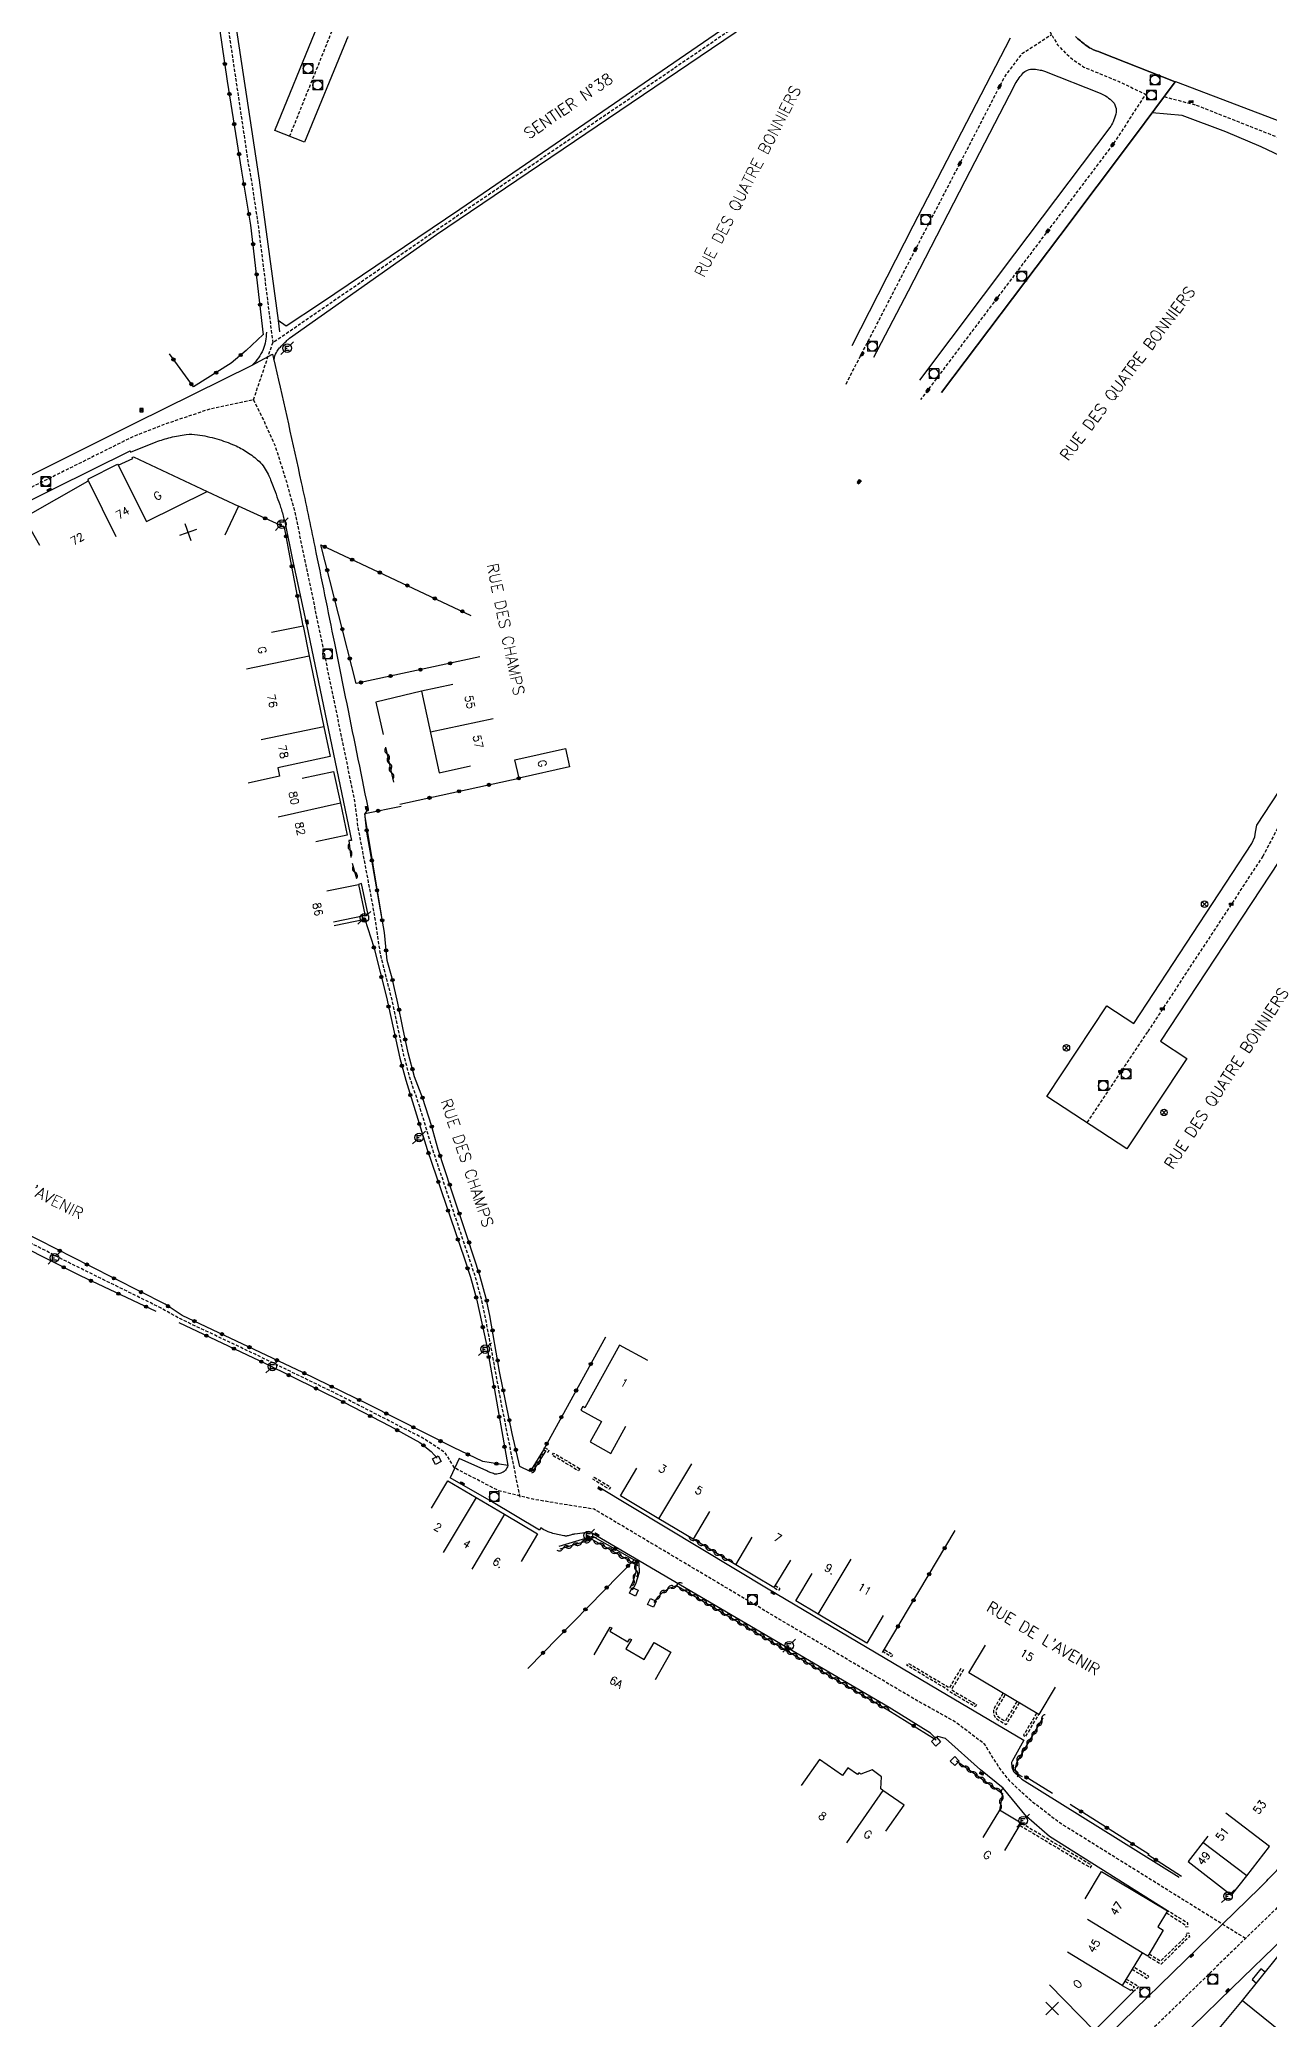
# Model space of a CAD drawing. Header units: millimetres. Extents: x 115000 to 116001, y 121000 to 122001.
# Drawn here: x 115609.3 to 115801.3, y 121318.4 to 121627.6 of the extents above; entities that cross this region are included whole.
import ezdxf
from ezdxf.enums import TextEntityAlignment as Align

# ---------------------------------------------------------------- set-up
doc = ezdxf.new("R2010")
doc.units = ezdxf.units.MM
doc.linetypes.add('DASHED', pattern=[0.75, 0.5, -0.25])
doc.layers.get('0').update_dxf_attribs({"linetype": 'CONTINUOUS'})
for name, color, linetype in [('W0001', 6, 'DASHED'), ('W0008', 7, 'CONTINUOUS'), ('W0100', 7, 'CONTINUOUS'), ('W0112', 1, 'DASHED'), ('W0310', 3, 'CONTINUOUS'), ('W0322', 7, 'CONTINUOUS'), ('W0330', 7, 'CONTINUOUS'), ('W0400', 7, 'CONTINUOUS'), ('W0420', 7, 'CONTINUOUS'), ('W0469', 7, 'CONTINUOUS'), ('W0471', 7, 'CONTINUOUS'), ('W0989', 7, 'CONTINUOUS'), ('W0991', 7, 'CONTINUOUS'), ('W1102', 7, 'CONTINUOUS')]:
    doc.layers.add(name, color=color, linetype=linetype)
doc.styles.get("Standard").update_dxf_attribs({"font": 'romans.shx', "width": 0.85})

# ---------------------------------------------------------------- blocks, each defined once
blk = doc.blocks.new('t310o')
at = {"color": 0, "linetype": 'Continuous'}
for centre, start, end in [((-0.5, 0.38), 216.8699, 323.1304), ((0.5, -0.37), 36.8699, 143.1303)]:
    blk.add_arc(centre, 0.625, start, end, dxfattribs=at)
blk = doc.blocks.new('t322o')
at = {"color": 0, "linetype": 'Continuous'}
for radius in [0.25, 0.15]:
    blk.add_circle((0, 0), radius, dxfattribs=at)
blk = doc.blocks.new('T420')
for p, q in [((0.75, 0.75), (-0.75, 0.75)), ((-0.75, 0.75), (-0.75, -0.75)), ((0.75, 0.75), (0.75, -0.75)), ((0.75, -0.75), (-0.75, -0.75))]:
    blk.add_line(p, q)
blk.add_ellipse((0, 0), major_axis=(-0.53, 0.53), ratio=1, start_param=3.926991, end_param=10.210176)
blk = doc.blocks.new('t330o')
at = {"color": 0, "linetype": 'Continuous'}
for p, q in [((0.25, -0.25), (-0.25, 0.25)), ((-0.25, -0.25), (0.25, 0.25)), ((-0.25, 0.25), (-0.25, -0.25)), ((0.25, 0.25), (-0.25, 0.25)), ((0.25, -0.25), (0.25, 0.25)), ((-0.25, -0.25), (0.25, -0.25)), ((-0.25, -0.25), (-0.25, -0.25))]:
    blk.add_line(p, q, dxfattribs=at)
blk = doc.blocks.new('T471')
for p, q in [((-0.333334, 0.333334), (-0.333334, -0.333334)), ((-0.333334, 0.333334), (0.333334, 0.333334)), ((-0.333334, 0), (0, 0)), ((0.500001, 0.500001), (1.000002, 1.000002)), ((-0.500001, -0.500001), (-1.000002, -1.000002)), ((-0.333334, -0.333334), (0.333334, -0.333334))]:
    blk.add_line(p, q)
blk.add_ellipse((0, 0), major_axis=(0.471405, 0.471405), ratio=1, start_param=5.4977871438, end_param=11.780972451)
blk = doc.blocks.new('T400')
for p, q in [((-0.15, 0.3), (0.15, 0.3)), ((-0.15, -0.25), (-0.15, 0.3)), ((-0.15, 0.15), (0.15, 0.15)), ((-0.15, 0), (0.15, 0)), ((0.15, 0.3), (0.15, -0.25)), ((-0.15, -0.15), (0.15, -0.15)), ((-0.15, -0.25), (-0.15, -0.3)), ((-0.15, -0.3), (0.15, -0.3)), ((0.15, -0.3), (0.15, -0.25))]:
    blk.add_line(p, q)
blk = doc.blocks.new('t112o')
at = {"color": 0, "linetype": 'Continuous'}
for p, q in [((-0.5, 0.5), (0.5, 0.5)), ((-0.5, -0.5), (-0.5, 0.5)), ((0.5, 0.5), (0.5, -0.5)), ((0.5, -0.5), (-0.5, -0.5))]:
    blk.add_line(p, q, dxfattribs=at)
blk = doc.blocks.new('t991o')
at = {"color": 0, "linetype": 'Continuous'}
for p, q in [((-1, 1), (1, -1)), ((-1, -1), (1, 1))]:
    blk.add_line(p, q, dxfattribs=at)
blk = doc.blocks.new('T469')
at = {"color": 0, "linetype": 'Continuous', "flags": 128}
for points in [[(-0.35, 0.35), (0.35, -0.35)], [(-0.35, -0.35), (0.35, 0.35)]]:
    blk.add_lwpolyline(points, dxfattribs=at)
at = {"color": 0, "linetype": 'Continuous'}
blk.add_circle((0, 0), 0.5, dxfattribs=at)

msp = doc.modelspace()

# ---------------------------------------------------------------- linework, layer by layer
at = {"layer": 'W0001', "flags": 128}
for points in [[(115573.86, 121738.74), (115576.79, 121735.3), (115580.62, 121731.56), (115593.76, 121716.1), (115597.08, 121711.49), (115598.7, 121709.62), (115600.78, 121707.76), (115611.11, 121698.77), (115613.67, 121696.79), (115616.37, 121695.14), (115619.35, 121694.01), (115668.3, 121675.66), (115670.18, 121674.89), (115671.25, 121673.99), (115672.58, 121672.83), (115674.16, 121671.89), (115675.4, 121671.43), (115677.48, 121671.22), (115679.22, 121671.15), (115680.61, 121670.86), (115682.47, 121670.22), (115715.71, 121657.76), (115718.07, 121656.98), (115721.41, 121657.05), (115723.54, 121657.29), (115726.08, 121656.72), (115727.44, 121655.59), (115729.05, 121653.24), (115730.24, 121651.89), (115732.04, 121650.67), (115761.53, 121635.31), (115763.27, 121634.24), (115764.51, 121633.16), (115765.72, 121631.49), (115766.57, 121629.83), (115767.25, 121628.43), (115768.21, 121626.84), (115769.47, 121625.49), (115770.67, 121624.48), (115772.33, 121623.33), (115777.83, 121621.08), (115781.92, 121619.1), (115779.09, 121614.68), (115776.7, 121611.08), (115746.81, 121571.41)], [(115616.37, 121695.14), (115620.56, 121687.83), (115623.49, 121684.78), (115625.25, 121682.6), (115627.73, 121678.91), (115628.96, 121676.69), (115630.2, 121673.72), (115631.38, 121670.45), (115632.68, 121665.22), (115635.46, 121651.43), (115636.37, 121645.18), (115641.79, 121608.63), (115642.41, 121605.13), (115643.43, 121598.3), (115645.67, 121580.3), (115672.25, 121598.6), (115703.66, 121620), (115732.7, 121639.8), (115747.34, 121649.84), (115769.24, 121663.94), (115795.16, 121680.58), (115798.33, 121682.57), (115800.13, 121683.6), (115801.95, 121684.5), (115804.06, 121685.37), (115806.19, 121686.03), (115809.83, 121687.02), (115816.86, 121688.84), (115877.18, 121703.27), (115887.76, 121707.14)], [(115648.31, 121612.52), (115672.58, 121672.83)], [(115735.18, 121573.84), (115759.95, 121621.82), (115762.69, 121625.46), (115767.25, 121628.43)], [(115642.67, 121571.38), (115645.67, 121580.3)], [(115684.28, 121400.01), (115681.38, 121414.58), (115679.98, 121422.23), (115679.11, 121426.85), (115678.25, 121430.99), (115677.29, 121434.49), (115674.31, 121443.4), (115670.64, 121454.3), (115668.62, 121460.97), (115667.12, 121465.37), (115666.16, 121468.97), (115664.31, 121477.61), (115662.48, 121484.85), (115661.58, 121490.91), (115660.64, 121495.98), (115659, 121504.66), (115658.51, 121508.62), (115655.38, 121523.85), (115651.32, 121543.48), (115649.15, 121553.86), (115647.82, 121558.68), (115646.14, 121564), (115644.26, 121568.22), (115642.67, 121571.38), (115635.92, 121569.95), (115635.92, 121569.95), (115628.81, 121567.56), (115623.81, 121565.6), (115605.89, 121556.66), (115582.39, 121544.95), (115554.47, 121530.97), (115548.57, 121528.19), (115543.52, 121528.31), (115540.77, 121525.51), (115528.98, 121503.84), (115510.48, 121469.96), (115504.08, 121458.11), (115500.26, 121451.3), (115494.5, 121439.29), (115489.37, 121427.7), (115482.46, 121411.84), (115479.47, 121405.12)], [(115797.54, 121331.06), (115768.45, 121349.18), (115763.96, 121352.65), (115760.91, 121355.49), (115759.02, 121357.87), (115756.84, 121361.38), (115752.32, 121364.83), (115746.52, 121368.07), (115724.81, 121380.89), (115695.85, 121398.11), (115689.72, 121399.09), (115686.35, 121399.66), (115680.95, 121400.99), (115674.08, 121404.54), (115672.61, 121406.92), (115669.12, 121409.21), (115655.39, 121416.25), (115642.91, 121422.31), (115631.28, 121427.82), (115628.14, 121429.57), (115613.74, 121436.67), (115602.58, 121442.39), (115592.1, 121447.82), (115589.26, 121449.55), (115579.43, 121455.89), (115559.98, 121466.94), (115555.15, 121469.7), (115543.31, 121476.14), (115539.3, 121478.33), (115531.76, 121482.36), (115520.59, 121488.47)], [(115806.27, 121339.59), (115801.47, 121334.88), (115779.91, 121313.9)]]:
    msp.add_lwpolyline(points, dxfattribs=at)
at = {"layer": 'W0001'}
for points in [[(115784.85, 121618.73), (115789.87, 121617.4), (115802.61, 121612.38)], [(115805, 121509.1), (115800.26, 121500.1), (115782.24, 121472.65), (115772.76, 121458.47)]]:
    msp.add_lwpolyline(points, dxfattribs=at)
at = {"layer": 'W0008', "flags": 128}
for points in [[(115587.28, 121549.33), (115624.23, 121567.79), (115642.45, 121576.79), (115645.64, 121578.49), (115646.06, 121576.75, -0.001962), (115650.12, 121558.48, -0.003583), (115652.23, 121548.45, -0.000001), (115655.3, 121533.37, -0.000001), (115657, 121525, -0.000046), (115660.51, 121507.68, -0.002211), (115660.58, 121507.32, -0.422754), (115660.47, 121507.16, 0.208548), (115660.18, 121506.97, 0.09945), (115660.05, 121506.66, 0.093579), (115660.05, 121506.31), (115662.61, 121490.88)], [(115622.33, 121688.61, -0.026597), (115626.41, 121683.58, -0.038704), (115628.74, 121679.79, -0.005057), (115631.39, 121674.49, -0.027041), (115631.83, 121673.47, -0.024143), (115633.22, 121668.92, -0.014379), (115634.97, 121661.12, -0.007101), (115637.09, 121649.28, -0.019545), (115637.64, 121644.94), (115643.56, 121605.67), (115646.5, 121583.79), (115646.72, 121582.02)], [(115645.84, 121577.66, -0.039744), (115646.24, 121578.77, -0.08352), (115646.72, 121579.47, -0.011668), (115647.89, 121580.65, -0.037413), (115648.29, 121580.98), (115671.23, 121597.17), (115733.93, 121639.66)], [(115657.4, 121628.1, 0.021574), (115657.14, 121627.43), (115650.64, 121611.62), (115645.98, 121613.42), (115652.27, 121628.86, 0.0101)], [(115736.12, 121579.88), (115745.66, 121598.53), (115760.87, 121627.91, 0.011088)], [(115771.03, 121628.1, 0.015711), (115772.54, 121626.81, 0.058422), (115773.46, 121626.23, 0.038749), (115774.99, 121625.64), (115786.56, 121621.04), (115780.23, 121612.48), (115768.57, 121596.98), (115750.11, 121572.54), (115768.57, 121596.98), (115780.23, 121612.48), (115786.56, 121621.04), (115774.99, 121625.64, -0.038749), (115773.46, 121626.23, -0.058422), (115772.54, 121626.81, -0.015711), (115771.03, 121628.1, -0.062218)], [(115739.52, 121578.04), (115744.91, 121588.38), (115753.77, 121605.56), (115761.48, 121620.48, -0.03133), (115762.04, 121621.41, -0.030037), (115762.74, 121622.31, -0.117225), (115763.52, 121622.86, -0.113416), (115764.51, 121623.02, -0.031583), (115765.51, 121622.88, -0.044522), (115766.19, 121622.68), (115774.87, 121619.27, -0.049868), (115775.68, 121618.86, -0.037514), (115776.65, 121618.12, -0.138059), (115777.27, 121617.16, -0.135509), (115777.3, 121616, -0.04591), (115776.89, 121614.8, -0.055491), (115776.35, 121613.9), (115761.49, 121594.16), (115746.66, 121574.46)], [(115644.67, 121581.93, -0.05015), (115644.55, 121580.55, -0.05015), (115644.15, 121579.23, -0.054184), (115643.43, 121577.92, -0.054184), (115642.45, 121576.79)], [(115592.34, 121547.96), (115611.56, 121557.53), (115623.39, 121563.41), (115623.47, 121563.22), (115627.47, 121564.79, -0.033438), (115629.71, 121565.51, -0.031488), (115632.17, 121565.95, -0.064018), (115633.91, 121565.93, -0.035663), (115636.96, 121565.27, -0.032342), (115639.71, 121564.28, -0.042532), (115641.66, 121563.22, -0.038724), (115643.53, 121561.77, -0.071707), (115644.34, 121560.78, -0.01678), (115644.93, 121559.74, -0.02068), (115645.34, 121558.86, -0.011239), (115645.75, 121557.83, -0.003687), (115646.9, 121554.63, -0.018847), (115647.17, 121553.73, -0.008876), (115647.66, 121551.8), (115648.71, 121546.66), (115651, 121536.05), (115657.95, 121502.56), (115657.54, 121502.54)], [(115682.37, 121404.94, -0.099678), (115682.01, 121404.21, -0.129478), (115681.51, 121403.82, -0.056762), (115680.68, 121403.58, -0.129519), (115680.3, 121403.61, -0.008853), (115679.62, 121403.87, -0.011628), (115679.11, 121404.08), (115674.79, 121406.04), (115673.38, 121403.03)], [(115785.4, 121335.4), (115766.93, 121346.98), (115763.38, 121350.13), (115759.74, 121354.54), (115756.18, 121357.4), (115750.7, 121362.3), (115749.5, 121362.62), (115749.17, 121362.36), (115748.35, 121363.11), (115741.91, 121367.14), (115725.82, 121376.55), (115695.23, 121394.54), (115692.83, 121394.23, 0.047571), (115692.3, 121394.1, -0.038757), (115691.65, 121393.94, -0.088088), (115691.13, 121393.95, -0.022637), (115689.18, 121394.4, -0.040564), (115688.49, 121394.66, -0.026636), (115687.51, 121395.18), (115687.34, 121394.83), (115679.83, 121399.34), (115673.38, 121403.03)], [(115696.47, 121401.67), (115723.04, 121385.68), (115750.89, 121369.18), (115762.94, 121362.02), (115761.1, 121358.75, 0.123632), (115761.04, 121358.53, 0.03759), (115761.08, 121357.81, 0.085841), (115761.21, 121357.41, 0.06351), (115761.53, 121356.93), (115762.64, 121355.94), (115787.2, 121340.64)], [(115776.31, 121316.12), (115790.12, 121329.57), (115799.78, 121338.99, 0.005221), (115799.83, 121339.03, 0.000112), (115801.89, 121341.13, 0.005435), (115802.6, 121341.87, 0.002788), (115803.97, 121343.34)], [(115808.57, 121335.85, 0.002159), (115806.84, 121334.29, 0.003914), (115805.9, 121333.42, 0.000054), (115803.73, 121331.38, 0.004125), (115803.7, 121331.35), (115795.4, 121323.29), (115783.03, 121311.21)]]:
    msp.add_lwpolyline(points, format="xyb", dxfattribs=at)
for points in [[(115731.47, 121639.94), (115674.89, 121601.11), (115653.13, 121586.41), (115647.76, 121582.86), (115646.5, 121583.79)], [(115668.92, 121525.89), (115661.79, 121524.18), (115662.93, 121519.13)], [(115659.94, 121490.8), (115660.55, 121490.94), (115659.54, 121495.81), (115659.04, 121495.7)], [(115800.63, 121325.8), (115799.97, 121326.33), (115798.6, 121324.65), (115799.28, 121324.11)]]:
    msp.add_lwpolyline(points, dxfattribs=at)
at = {"layer": 'W0008'}
for points in [[(115786.6, 121621.1), (115805.38, 121613.96)], [(115805.91, 121608.1), (115800.02, 121610.9), (115794.46, 121613.24), (115787.66, 121615.79), (115783, 121616.2)], [(115802.74, 121499.29), (115784.3, 121471.19), (115788.38, 121468.5), (115779, 121454.38), (115766.52, 121462.57), (115775.88, 121476.73), (115780.1, 121473.98), (115798.53, 121502.06), (115799.02, 121503.12), (115799.09, 121503.85), (115799.3, 121504.93), (115812.98, 121525.74)]]:
    msp.add_lwpolyline(points, dxfattribs=at)
at = {"layer": 'W0100', "flags": 128}
for points in [[(115609.29, 121548.64), (115606.79, 121553.06), (115607.09, 121553.24), (115607.13, 121553.17), (115616.82, 121558.65), (115616.89, 121558.69), (115616.79, 121558.86), (115616.94, 121558.95), (115616.89, 121559.03), (115621.45, 121561.32), (115621.53, 121561.15), (115623.81, 121562.22), (115623.73, 121562.37), (115623.92, 121562.46), (115635.42, 121557.04), (115640.31, 121554.78), (115638.21, 121550.25)], [(115645.5, 121535.07), (115650.4, 121536.06), (115651.36, 121531.34), (115653.65, 121520.28), (115654.65, 121515.69), (115646.44, 121513.92), (115646.73, 121512.58), (115641.84, 121511.52)], [(115673.81, 121526.94), (115668.92, 121525.89), (115671.65, 121513.14), (115676.54, 121514.19)], [(115650.27, 121512.28), (115655.16, 121513.34), (115656.27, 121508.36), (115657.31, 121503.37), (115652.42, 121502.35)], [(115654.14, 121494.67), (115659.04, 121495.7), (115660.03, 121490.99), (115659.91, 121490.96), (115659.94, 121490.8), (115655.17, 121489.8)], [(115704.21, 121421.32), (115699.83, 121423.74), (115694.42, 121413.94), (115694.08, 121414.13), (115693.79, 121413.58), (115697, 121411.81), (115695.25, 121408.63), (115698.47, 121406.83), (115700.8, 121411.06)], [(115713.85, 121397.73), (115711.29, 121393.44), (115705.97, 121396.61), (115699.95, 121400.2), (115702.51, 121404.5)], [(115670.45, 121398.25), (115672.99, 121402.56), (115681.85, 121397.33), (115687.01, 121394.26), (115684.45, 121389.96)], [(115726.49, 121390.15), (115723.93, 121385.86), (115717.97, 121389.43), (115720.53, 121393.72)], [(115741, 121381.5), (115738.44, 121377.21), (115730.85, 121381.72), (115727.36, 121383.79), (115729.91, 121388.09)], [(115695.88, 121375.37), (115698.36, 121379.7), (115698.61, 121379.59), (115698.3, 121379.05), (115701.11, 121377.39), (115701.44, 121377.89), (115701.68, 121377.77), (115700.82, 121376.3), (115703.67, 121374.62), (115705.24, 121377.29), (115707.85, 121375.79), (115705.36, 121371.45)], [(115767.85, 121370.34), (115765.29, 121366.05), (115754.38, 121372.57), (115756.94, 121376.86)], [(115741.38, 121347.81), (115744.24, 121351.91), (115740.95, 121354.2), (115740.59, 121354.46), (115740.72, 121356.34), (115739.27, 121357.4), (115739.27, 121357.4), (115739.27, 121357.4), (115737.51, 121356.72), (115737.17, 121356.94), (115736.99, 121356.69), (115735.48, 121357.74), (115734.65, 121356.54), (115731.06, 121359.04), (115728.2, 121354.94)], [(115759.14, 121351.13), (115756.56, 121346.85)], [(115759.97, 121344.79), (115762.55, 121349.07), (115759.14, 121351.13)], [(115791.66, 121347.05), (115788.58, 121343.1), (115795.37, 121337.82), (115797.75, 121340.83), (115801.28, 121345.44)], [(115772.51, 121337.24), (115775.06, 121341.54), (115785.4, 121335.4), (115783.86, 121332.87), (115784.72, 121332.37), (115782.28, 121328.31), (115781.41, 121328.84), (115778.32, 121323.74), (115779.61, 121322.98), (115779.75, 121323.12), (115780.09, 121322.78), (115773.96, 121316.7)], [(115786.95, 121301.78), (115783.34, 121305.25), (115786.38, 121308.41), (115786.22, 121308.53), (115789.27, 121312.06), (115791.9, 121315.12), (115797.07, 121321.36), (115802.61, 121328.28), (115805.69, 121330.47), (115808.59, 121326.4)]]:
    msp.add_lwpolyline(points, dxfattribs=at)
msp.add_lwpolyline([(115691.39, 121516.91), (115692.03, 121514.06), (115684.12, 121512.27), (115683.48, 121515.13)], close=True, dxfattribs=at)
at = {"layer": 'W0112', "flags": 128}
for points in [[(115688.12, 121407.73), (115688.8, 121407.33), (115688.6, 121406.98), (115687.92, 121407.39)], [(115693.61, 121404.46), (115693.41, 121404.11), (115689.32, 121406.55), (115689.53, 121406.89)], [(115695.85, 121403.12), (115698.42, 121401.57), (115698.22, 121401.23), (115695.64, 121402.78)], [(115741.22, 121376.17), (115742.47, 121375.41), (115742.26, 121375.06), (115741.01, 121375.83)]]:
    msp.add_lwpolyline(points, close=True, dxfattribs=at)
for points in [[(115724.13, 121386.21), (115724.86, 121385.75), (115724.64, 121385.41), (115723.93, 121385.86)], [(115753.52, 121373.08), (115751.63, 121369.92), (115755.55, 121367.6), (115755.34, 121367.26), (115751.08, 121369.78), (115751.14, 121369.87), (115744.66, 121373.75), (115744.87, 121374.09), (115751.34, 121370.21), (115753.18, 121373.28)], [(115764.94, 121366.25), (115762.88, 121362.8), (115763.23, 121362.6), (115765.29, 121366.05)], [(115762.35, 121348.73), (115773.35, 121342.13), (115773.56, 121342.47), (115762.55, 121349.07)], [(115785.19, 121335.06), (115788.16, 121333.2), (115788.2, 121332.87), (115788.6, 121332.92), (115788.53, 121333.52), (115788.43, 121333.5), (115785.4, 121335.4)], [(115782.49, 121328.65), (115784.3, 121327.54), (115788.38, 121331.51), (115788.33, 121331.92), (115788.73, 121331.96), (115788.8, 121331.29), (115788.72, 121331.29), (115784.36, 121327.04), (115782.28, 121328.31)], [(115779.86, 121326.27), (115782.25, 121324.81), (115782.46, 121325.16), (115780.06, 121326.61)], [(115778.73, 121324.4), (115780.23, 121323.49), (115779.81, 121323.06)], [(115778.93, 121324.74), (115780.87, 121323.57), (115780.09, 121322.78)]]:
    msp.add_lwpolyline(points, dxfattribs=at)
for points in [[(115762.21, 121367.88), (115760.16, 121364.44), (115759, 121365.14, -0.079981), (115758.62, 121365.46, -0.079981), (115758.36, 121365.88, -0.098242), (115758.24, 121366.48, -0.098242), (115758.36, 121367.07), (115759.73, 121369.37)], [(115761.87, 121368.09), (115760.02, 121364.99), (115759.2, 121365.49, -0.080188), (115758.92, 121365.72, -0.079981), (115758.73, 121366.04, -0.098242), (115758.64, 121366.48, -0.092283), (115758.72, 121366.89), (115760.07, 121369.16)]]:
    msp.add_lwpolyline(points, format="xyb", dxfattribs=at)
at = {"layer": 'W0310', "flags": 128}
for points in [[(115664.56, 121511.68), (115663.31, 121517.12)], [(115657.54, 121502.54), (115657.87, 121499.88)], [(115658.09, 121499.03), (115658.76, 121496.61)], [(115688.25, 121407.19), (115686.26, 121404.05)], [(115701.42, 121385.76), (115701.89, 121386.64), (115702.43, 121388.34), (115702.4, 121389.38), (115701.27, 121390.11), (115701.27, 121390.11), (115695.55, 121393.36), (115690.51, 121391.86)], [(115717.97, 121389.43), (115711.29, 121393.44)], [(115752.41, 121358.8), (115759.59, 121353.73), (115759.14, 121351.13)]]:
    msp.add_lwpolyline(points, dxfattribs=at)
for points in [[(115705.22, 121383.54), (115705.72, 121384.26, -0.041424), (115706.36, 121384.93, -0.041424), (115707.09, 121385.49, -0.040162), (115707.89, 121385.91), (115708.73, 121386.2), (115725.97, 121375.99), (115741.71, 121366.79)], [(115762.75, 121356.29, -0.145388), (115761.82, 121356.96, -0.217887), (115761.64, 121357.72, -0.029778), (115761.86, 121358.53, -0.055579), (115762.04, 121358.94), (115765.97, 121365.51)]]:
    msp.add_lwpolyline(points, format="xyb", dxfattribs=at)
at = {"layer": 'W0322', "flags": 128}
for points in [[(115644.25, 121581.52), (115642.27, 121598.64), (115640.84, 121607.11), (115638.59, 121621.16), (115636.99, 121632.25), (115634.64, 121648.71), (115633.13, 121657.63), (115630.17, 121669.68), (115627.84, 121676.23), (115625.62, 121679.81), (115622.55, 121683.41), (115618.79, 121687.06), (115613.84, 121690.72), (115605.07, 121696.95), (115596.64, 121678.15)], [(115644.2, 121581.56), (115641.51, 121579.1), (115639.18, 121577.08), (115633.28, 121573.38), (115629.53, 121578.54)], [(115650.4, 121536.06), (115648.64, 121545.32), (115647.5, 121551.49), (115640.31, 121554.78)], [(115678.01, 121531.22), (115658.69, 121527.09), (115653.17, 121548.72), (115676.62, 121537.71)], [(115665.5, 121508.2), (115684.12, 121512.27)], [(115697.62, 121424.96), (115687.92, 121407.39), (115685.85, 121403.99), (115684.26, 121404.79), (115683.03, 121409.93), (115681.08, 121419.61), (115679.59, 121428.38), (115679.01, 121431.02), (115678.03, 121434.63), (115676.09, 121440.5), (115673.55, 121448.09), (115671.48, 121454.3), (115670.45, 121458.06), (115669.12, 121462.24), (115667.8, 121465.63), (115666.8, 121469.41), (115665.97, 121473.27), (115665.19, 121477.16), (115664.31, 121481.03), (115663.51, 121483.82), (115663.11, 121488.2), (115662.48, 121491.73), (115661.29, 121498.57), (115660.37, 121503.87), (115660.05, 121506.76), (115665.7, 121507.93)], [(115655.28, 121489.25), (115660.06, 121490.25), (115661.44, 121485.89), (115663.43, 121478.07), (115665.53, 121468.53), (115666.44, 121465.1), (115669.8, 121454.3), (115675.59, 121437.23), (115676.55, 121434.34), (115677.49, 121430.97), (115679.05, 121423.84), (115682.37, 121404.94), (115678.46, 121405.57), (115673.87, 121407.74), (115660.64, 121414.45), (115650.37, 121419.47), (115631.54, 121428.38), (115628.85, 121430.11), (115617.17, 121436.07), (115606.57, 121441.48), (115592.36, 121448.72), (115590.22, 121450.06)], [(115551.19, 121471.16), (115578.63, 121455.5), (115583.74, 121451.74), (115591.84, 121446.92), (115595.45, 121445.02), (115606.45, 121439.23), (115615.59, 121434.59), (115627.42, 121429.03)], [(115631.02, 121427.26), (115644.52, 121420.86), (115652.65, 121416.84), (115656.75, 121414.82), (115663.98, 121411.06), (115668.63, 121408.53), (115670.43, 121407.12), (115671.35, 121406.09)], [(115740.86, 121375.72), (115752.24, 121394.8)], [(115690.37, 121392.34), (115695.61, 121393.9), (115702.08, 121390.23), (115685.49, 121373.25)], [(115701.86, 121385.53), (115702.35, 121386.45), (115702.93, 121388.27), (115702.89, 121389.64), (115702.08, 121390.23)], [(115741.71, 121366.79), (115749.26, 121362.11)], [(115767.43, 121353.73), (115763.03, 121356.42)], [(115787.54, 121340.77), (115782.32, 121344.13), (115782.52, 121344.17), (115770.18, 121351.98)]]:
    msp.add_lwpolyline(points, dxfattribs=at)
at = {"layer": 'W1102'}
msp.add_line((115766.95, 121323.85), (115773.95, 121316.71), dxfattribs=at)
at = {"layer": 'W1102', "flags": 128}
for points in [[(115621.53, 121561.15), (115625.97, 121552.38), (115635.42, 121557.04)], [(115616.89, 121558.69), (115621.16, 121550.02)], [(115651.36, 121531.34), (115641.57, 121529.3)], [(115670.29, 121519.52), (115680.07, 121521.61)], [(115653.65, 121520.28), (115643.86, 121518.25)], [(115656.27, 121508.36), (115646.52, 121506.18)], [(115705.97, 121396.61), (115711.09, 121405.21)], [(115677.42, 121399.94), (115672.3, 121391.35)], [(115681.85, 121397.33), (115676.73, 121388.74)], [(115730.85, 121381.72), (115735.97, 121390.31)], [(115740.95, 121354.2), (115735.23, 121346)], [(115801.28, 121345.44), (115794.46, 121350.64)], [(115797.75, 121340.83), (115790.89, 121346.06)], [(115781.41, 121328.84), (115772.86, 121334.04)], [(115778.32, 121323.74), (115769.77, 121328.92)], [(115797.07, 121321.36), (115804.87, 121315.1)]]:
    msp.add_lwpolyline(points, dxfattribs=at)

# ---------------------------------------------------------------- block references
at = {"layer": 'W0112'}
for p, rotation in [((115671.28, 121405.79), 117.7221481589798), ((115702.05, 121385.22), 155.1096478794949), ((115704.87, 121383.49), 155.1096478794949), ((115749.25, 121361.83), 132.9205070192657), ((115752.15, 121358.78), 135.0897703811133)]:
    msp.add_blockref('t112o', p, dxfattribs=dict(at, rotation=rotation))
at = {"layer": 'W0310'}
for p, rotation in [((115663.55, 121516.06), 102.865181502896), ((115663.89, 121514.6), 102.865181502896), ((115664.22, 121513.14), 102.865181502896), ((115657.73, 121501.05), 276.9438866070696), ((115658.49, 121497.59), 285.3722276208642), ((115687.45, 121405.92), 237.5250309510033), ((115686.64, 121404.66), 237.5250309510033), ((115690.99, 121392.01), 196.5638139231052), ((115692.43, 121392.43), 196.5638139231052), ((115693.87, 121392.86), 196.5638139231052), ((115695.3, 121393.29), 196.5638139231052), ((115696.63, 121392.75), 150.3872515119119), ((115697.94, 121392.01), 150.3872515119119), ((115699.24, 121391.27), 150.3872515119119), ((115700.54, 121390.52), 150.3872515119119), ((115711.54, 121393.29), 149.0177595514277), ((115712.82, 121392.51), 149.0177595514277), ((115714.11, 121391.74), 149.0177595514277), ((115715.39, 121390.97), 149.0177595514277), ((115701.83, 121389.75), 147.0244003867908), ((115702.04, 121387.12), 72.45647175973563), ((115702.42, 121388.56), 91.52435840792053), ((115716.68, 121390.2), 149.0177595514277), ((115706.14, 121384.72), 45.06017423453873), ((115707.33, 121385.63), 29.68102895719554), ((115708.72, 121386.19), 18.71259216782579), ((115710.01, 121385.44), 329.3628600322069), ((115711.3, 121384.68), 329.3628600322069), ((115712.59, 121383.91), 329.3628600322069), ((115713.88, 121383.15), 329.3628600322069), ((115715.17, 121382.38), 329.3628600322069), ((115716.46, 121381.62), 329.3628600322069), ((115717.75, 121380.85), 329.3628600322069), ((115719.04, 121380.09), 329.3628600322069), ((115720.33, 121379.32), 329.3628600322069), ((115721.63, 121378.56), 329.3628600322069), ((115722.92, 121377.8), 329.3628600322069), ((115724.21, 121377.03), 329.3628600322069), ((115725.5, 121376.27), 329.3628600322069), ((115726.79, 121375.51), 329.7053398607315), ((115728.09, 121374.75), 329.7053398607315), ((115729.38, 121373.99), 329.7053398607315), ((115730.68, 121373.24), 329.7053398607315), ((115731.97, 121372.48), 329.7053398607315), ((115733.27, 121371.72), 329.7053398607315), ((115734.56, 121370.97), 329.7053398607315), ((115735.86, 121370.21), 329.7053398607315), ((115737.15, 121369.45), 329.7053398607315), ((115738.45, 121368.7), 329.7053398607315), ((115739.74, 121367.94), 329.7053398607315), ((115741.04, 121367.18), 329.7053398607315), ((115764.22, 121362.58), 59.11556562190626), ((115764.99, 121363.87), 59.11556562190626), ((115765.76, 121365.16), 59.11556562190626), ((115762.68, 121360.01), 59.11556562190626), ((115763.45, 121361.3), 59.11556562190626), ((115753.64, 121357.93), 324.7592690357922), ((115754.86, 121357.07), 324.7592690357922), ((115761.67, 121357.26), 107.0440256427577), ((115761.93, 121358.71), 66.4116368408312), ((115756.09, 121356.2), 324.7592690357922), ((115757.31, 121355.34), 324.7592690357922), ((115758.54, 121354.47), 324.7592690357922), ((115759.56, 121353.52), 260.1319616804027), ((115759.3, 121352.04), 260.1319616804027)]:
    msp.add_blockref('t310o', p, dxfattribs=dict(at, rotation=rotation))
at = {"layer": 'W0322'}
for p, rotation in [((115638.2, 121623.83), 98.22237990901472), ((115638.91, 121619.13), 99.09934148377779), ((115639.66, 121614.44), 99.09934148377779), ((115640.42, 121609.75), 99.09934148377779), ((115641.18, 121605.07), 99.56253687532691), ((115641.97, 121600.38), 99.56253687532691), ((115642.61, 121595.68), 96.60357816581279), ((115643.16, 121590.96), 96.60357816581279), ((115643.7, 121586.24), 96.60357816581279), ((115630.16, 121577.67), 125.9621138160065), ((115640.67, 121578.37), 220.9136926808917), ((115632.95, 121573.83), 125.9621138160065), ((115636.83, 121575.61), 212.0856628070204), ((115644.5, 121552.86), 155.3880531705695), ((115647.76, 121550.06), 100.4518854595221), ((115648.62, 121545.39), 100.4518854595221), ((115653.78, 121548.43), 334.8568579275926), ((115658.08, 121546.41), 334.8568579275926), ((115654.18, 121544.77), 104.3233356470103), ((115662.38, 121544.4), 334.8568579275926), ((115666.68, 121542.38), 334.8568579275926), ((115649.51, 121540.73), 100.8067889081123), ((115655.35, 121540.16), 104.3233356470103), ((115670.98, 121540.36), 334.8568579275926), ((115675.28, 121538.34), 334.8568579275926), ((115656.53, 121535.56), 104.3233356470103), ((115657.7, 121530.96), 104.3233356470103), ((115673.36, 121530.23), 192.0943518009237), ((115659.43, 121527.24), 192.0943518009237), ((115664.07, 121528.24), 192.0943518009237), ((115668.72, 121529.23), 192.0943518009237), ((115684.07, 121512.26), 12.34240350614479), ((115670.14, 121509.21), 12.34240350614479), ((115674.78, 121510.23), 12.34240350614479), ((115679.42, 121511.24), 12.34240350614479), ((115662.12, 121507.18), 11.67964033559786), ((115660.34, 121504.13), 96.21790002764345), ((115661.14, 121499.45), 99.84496169147795), ((115661.95, 121494.77), 99.8704134255217), ((115659.93, 121490.22), 11.87363587430664), ((115662.77, 121490.09), 100.1995331843724), ((115661.45, 121485.85), 284.2153070810717), ((115663.37, 121485.38), 95.1294911227587), ((115662.62, 121481.25), 284.2153070810717), ((115664.38, 121480.76), 102.7235188958968), ((115663.74, 121476.63), 282.4335264224451), ((115665.4, 121476.12), 101.3845871904335), ((115664.76, 121471.99), 282.4335264224451), ((115666.36, 121471.47), 102.1547326064414), ((115665.84, 121467.37), 284.8886668609235), ((115667.48, 121466.85), 104.7420960265189), ((115667.15, 121462.8), 287.2650416989462), ((115669.06, 121462.38), 111.2707592531483), ((115668.56, 121458.27), 287.2650416989462), ((115670.5, 121457.86), 105.2776027201189), ((115669.99, 121453.74), 288.7627197286052), ((115671.81, 121453.29), 108.4359519734219), ((115671.52, 121449.24), 288.7627197286052), ((115673.31, 121448.79), 108.4359519734219), ((115673.04, 121444.74), 288.7627197286052), ((115674.82, 121444.28), 108.5148096916977), ((115674.57, 121440.24), 288.7627197286052), ((115612.42, 121438.49), 152.9586524997672), ((115676.33, 121439.78), 108.2933084220462), ((115613.03, 121435.89), 333.1063533527499), ((115616.65, 121436.33), 152.9586524997672), ((115620.88, 121434.18), 152.9848210529657), ((115676.09, 121435.74), 288.278574689523), ((115677.82, 121435.27), 108.2933084220462), ((115617.29, 121433.79), 334.8235677157962), ((115621.59, 121431.77), 334.8235677157962), ((115625.11, 121432.02), 152.9848210529657), ((115677.43, 121431.19), 285.6558433422442), ((115625.89, 121429.75), 334.8235677157962), ((115629.32, 121429.81), 147.1494022550958), ((115679.09, 121430.69), 102.2856416438703), ((115633.44, 121427.48), 154.6739141125879), ((115635.31, 121425.22), 334.6420373451266), ((115637.74, 121425.45), 154.6739141125879), ((115678.46, 121426.55), 282.3005431297215), ((115679.99, 121426.03), 99.62316447544158), ((115639.6, 121423.19), 334.6420373451266), ((115642.03, 121423.41), 154.6739141125879), ((115679.39, 121421.89), 279.9657805186692), ((115643.89, 121421.15), 334.6420373451266), ((115646.32, 121421.38), 154.6739141125879), ((115648.16, 121419.06), 333.720138585267), ((115650.61, 121419.35), 153.9478333930498), ((115680.78, 121421.34), 99.62316447544158), ((115695.32, 121420.8), 241.0926697527628), ((115652.42, 121416.96), 333.720138585267), ((115654.88, 121417.26), 153.9478333930498), ((115680.21, 121417.22), 279.9657805186692), ((115681.67, 121416.68), 101.4005510976838), ((115693.03, 121416.64), 241.0926697527628), ((115656.68, 121414.85), 333.6813279285986), ((115659.15, 121415.17), 153.9478333930498), ((115660.89, 121412.66), 332.5581350476498), ((115663.4, 121413.05), 153.1271473799518), ((115681.03, 121412.54), 279.9657805186692), ((115690.73, 121412.49), 241.0926697527628), ((115665.1, 121410.45), 331.4027109617042), ((115667.63, 121410.9), 153.1271473799518), ((115682.61, 121412.02), 101.4005510976838), ((115669.2, 121408.08), 321.8915271120195), ((115671.87, 121408.75), 153.1271473799518), ((115676.14, 121406.67), 154.6676301988326), ((115681.86, 121407.86), 279.9657805186692), ((115683.64, 121407.39), 103.4804060199798), ((115688.43, 121408.33), 241.0926697527628), ((115680.61, 121405.22), 170.8214579247618), ((115686.01, 121404.25), 238.7341758791524), ((115694.92, 121393.7), 16.56381392316323), ((115699.12, 121391.91), 330.3872515119425), ((115750.59, 121392.04), 59.20997450250238), ((115701.13, 121389.26), 225.6634414744802), ((115702.55, 121389.89), 144.1731351729043), ((115748.16, 121387.96), 59.20997450250238), ((115697.81, 121385.87), 225.6634414744802), ((115694.49, 121382.47), 225.6634414744802), ((115745.73, 121383.88), 59.20997450250238), ((115691.18, 121379.07), 225.6634414744802), ((115743.29, 121379.8), 59.20997450250238), ((115687.86, 121375.68), 225.6634414744802), ((115745.75, 121364.29), 328.1924748998678), ((115763.37, 121356.21), 148.5753930953115), ((115771.89, 121350.9), 147.6541801165133), ((115775.91, 121348.36), 147.6541801165133), ((115779.92, 121345.82), 147.6541801165133), ((115783.55, 121343.34), 147.2328379254587)]:
    msp.add_blockref('t322o', p, dxfattribs=dict(at, rotation=rotation))
at = {"layer": 'W0330'}
for p in [(115625.19, 121569.77), (115725.99, 121376.31)]:
    msp.add_blockref('t330o', p, dxfattribs=at)
at = {"layer": 'W0400'}
for p, rotation in [((115759.17, 121620.29), 152.6791613072184), ((115789.06, 121617.94), 90), ((115776.82, 121611.22), 323.0206313072036), ((115752.94, 121608.27), 152.679161307211), ((115746.02, 121594.85), 152.679161307211), ((115766.69, 121597.77), 323.0206313072036), ((115758.67, 121587.11), 323.0206313072086), ((115737.7, 121578.52), 152.6791613072184), ((115747.95, 121572.86), 323.020631307202), ((115737.22, 121558.6), 323.0206313072036), ((115610.81, 121557.33), 116.4786372506918), ((115651.02, 121536.68), 12.19138591189797), ((115660.38, 121507.59), 11.3503029712007), ((115795.35, 121492.62), 90), ((115784.6, 121476.27), 90), ((115778.09, 121466.49), 90), ((115675.29, 121402.11), 60.18414821118976), ((115696.76, 121401.32), 238.9528527122193), ((115696.25, 121394.12), 239.5374354604035), ((115723.8, 121385.05), 239.3574890906985), ((115756.33, 121356.84), 238.4426326076606), ((115789.14, 121328.41), 134.2546074057149), ((115794.78, 121322.9), 134.3316176693554)]:
    msp.add_blockref('T400', p, dxfattribs=dict(at, rotation=rotation))
at = {"layer": 'W0420'}
for p in [(115651.19, 121623.11), (115652.67, 121620.52), (115783.41, 121621.32), (115782.87, 121618.96), (115747.62, 121599.52), (115762.61, 121590.66), (115739.3, 121579.74), (115748.9, 121575.45), (115610.23, 121558.62), (115610.24, 121558.59), (115654.22, 121531.69), (115778.88, 121466.1), (115775.33, 121464.26), (115680.24, 121400.05), (115720.54, 121383.99), (115781.83, 121322.64), (115792.44, 121324.68)]:
    msp.add_blockref('T420', p, dxfattribs=at)
at = {"layer": 'W0469'}
for p in [(115791.16, 121492.61), (115769.59, 121470.17), (115784.83, 121460.08)]:
    msp.add_blockref('T469', p, dxfattribs=at)
at = {"layer": 'W0471'}
for p in [(115647.92, 121579.44), (115647.09, 121551.97), (115659.98, 121490.48), (115668.51, 121456.16), (115611.58, 121437.38), (115678.82, 121423.11), (115645.61, 121420.4), (115694.93, 121394.01), (115726.29, 121376.8), (115762.83, 121349.47), (115794.83, 121337.67)]:
    msp.add_blockref('T471', p, dxfattribs=at)
at = {"layer": 'W0991', "rotation": 65.17050365245278}
msp.add_blockref('t991o', (115632.47, 121550.7), dxfattribs=at)
at = {"layer": 'W0991'}
msp.add_blockref('t991o', (115767.38, 121320.12), dxfattribs=at)

# ---------------------------------------------------------------- texts
at = {"layer": 'W0989'}
for s, rotation, p in [('SENTIER N%%D38', 34.2737, (115691.83, 121617.29)), ('RUE DES QUATRE BONNIERS', 62.7036, (115719.91, 121605.48)), ('RUE DES QUATRE BONNIERS', 53.019, (115779.2, 121575.46)), ('RUE DES CHAMPS', 281.6894, (115682.06, 121535.54)), ('RUE DES QUATRE BONNIERS', 56.7234, (115794.64, 121465.39)), ('RUE DES CHAMPS', 288.6266, (115676.03, 121452.2)), ("RUE DE L'AVENIR", 332.6175, (115607.03, 121448.72)), ("RUE DE L'AVENIR", 329.2588, (115765.99, 121377.96))]:
    msp.add_text(s, height=1.75, rotation=rotation, dxfattribs=at).set_placement(p, align=Align.MIDDLE)
at = {"layer": 'W0991'}
for s, rotation, p in [('G', 29.5163, (115627.68, 121556.41)), ('74', 29.5163, (115622.23, 121553.72)), ('72', 29.5163, (115615.15, 121549.66)), ('G', 281.6383, (115644.02, 121532.3)), ('76', 281.6383, (115645.59, 121524.34)), ('55', 282.0944, (115676.45, 121524.18)), ('57', 282.0944, (115677.72, 121517.97)), ('78', 281.6383, (115647.31, 121516.42)), ('G', 282.7035, (115687.75, 121514.59)), ('80', 281.6383, (115648.97, 121509.18)), ('82', 281.6383, (115649.95, 121504.4)), ('86', 281.8736, (115652.7, 121491.82)), ('1', 331.0927, (115700.56, 121417.84)), ('3', 329.1769, (115706.55, 121404.42)), ('5', 329.1769, (115712.23, 121401.05)), ('2', 329.2181, (115671.45, 121395.29)), ('7', 329.1356, (115724.54, 121393.65)), ('4', 329.2181, (115675.97, 121392.69)), ('6.', 329.2181, (115680.85, 121389.77)), ('9.', 329.2642, (115732.68, 121388.78)), ('11', 329.2642, (115738.08, 121385.63)), ('15', 329.1407, (115763.42, 121375.32)), ('6A', 330.1628, (115699.29, 121371.1)), ('53', 52.3874, (115799.75, 121351.59)), ('8', 325.0979, (115731.51, 121350.19)), ('G', 325.0979, (115738.59, 121347.32)), ('51', 52.4308, (115793.93, 121347.4)), ('G', 328.8465, (115757.23, 121344.11)), ('49', 52.4308, (115791.04, 121343.59)), ('47', 58.7539, (115777.4, 121335.76)), ('45', 58.7539, (115773.89, 121329.92)), ('O', 44.7605, (115771.34, 121323.96))]:
    msp.add_text(s, height=1.25, rotation=rotation, dxfattribs=at).set_placement(p, align=Align.MIDDLE)

doc.saveas('drawing.dxf')
